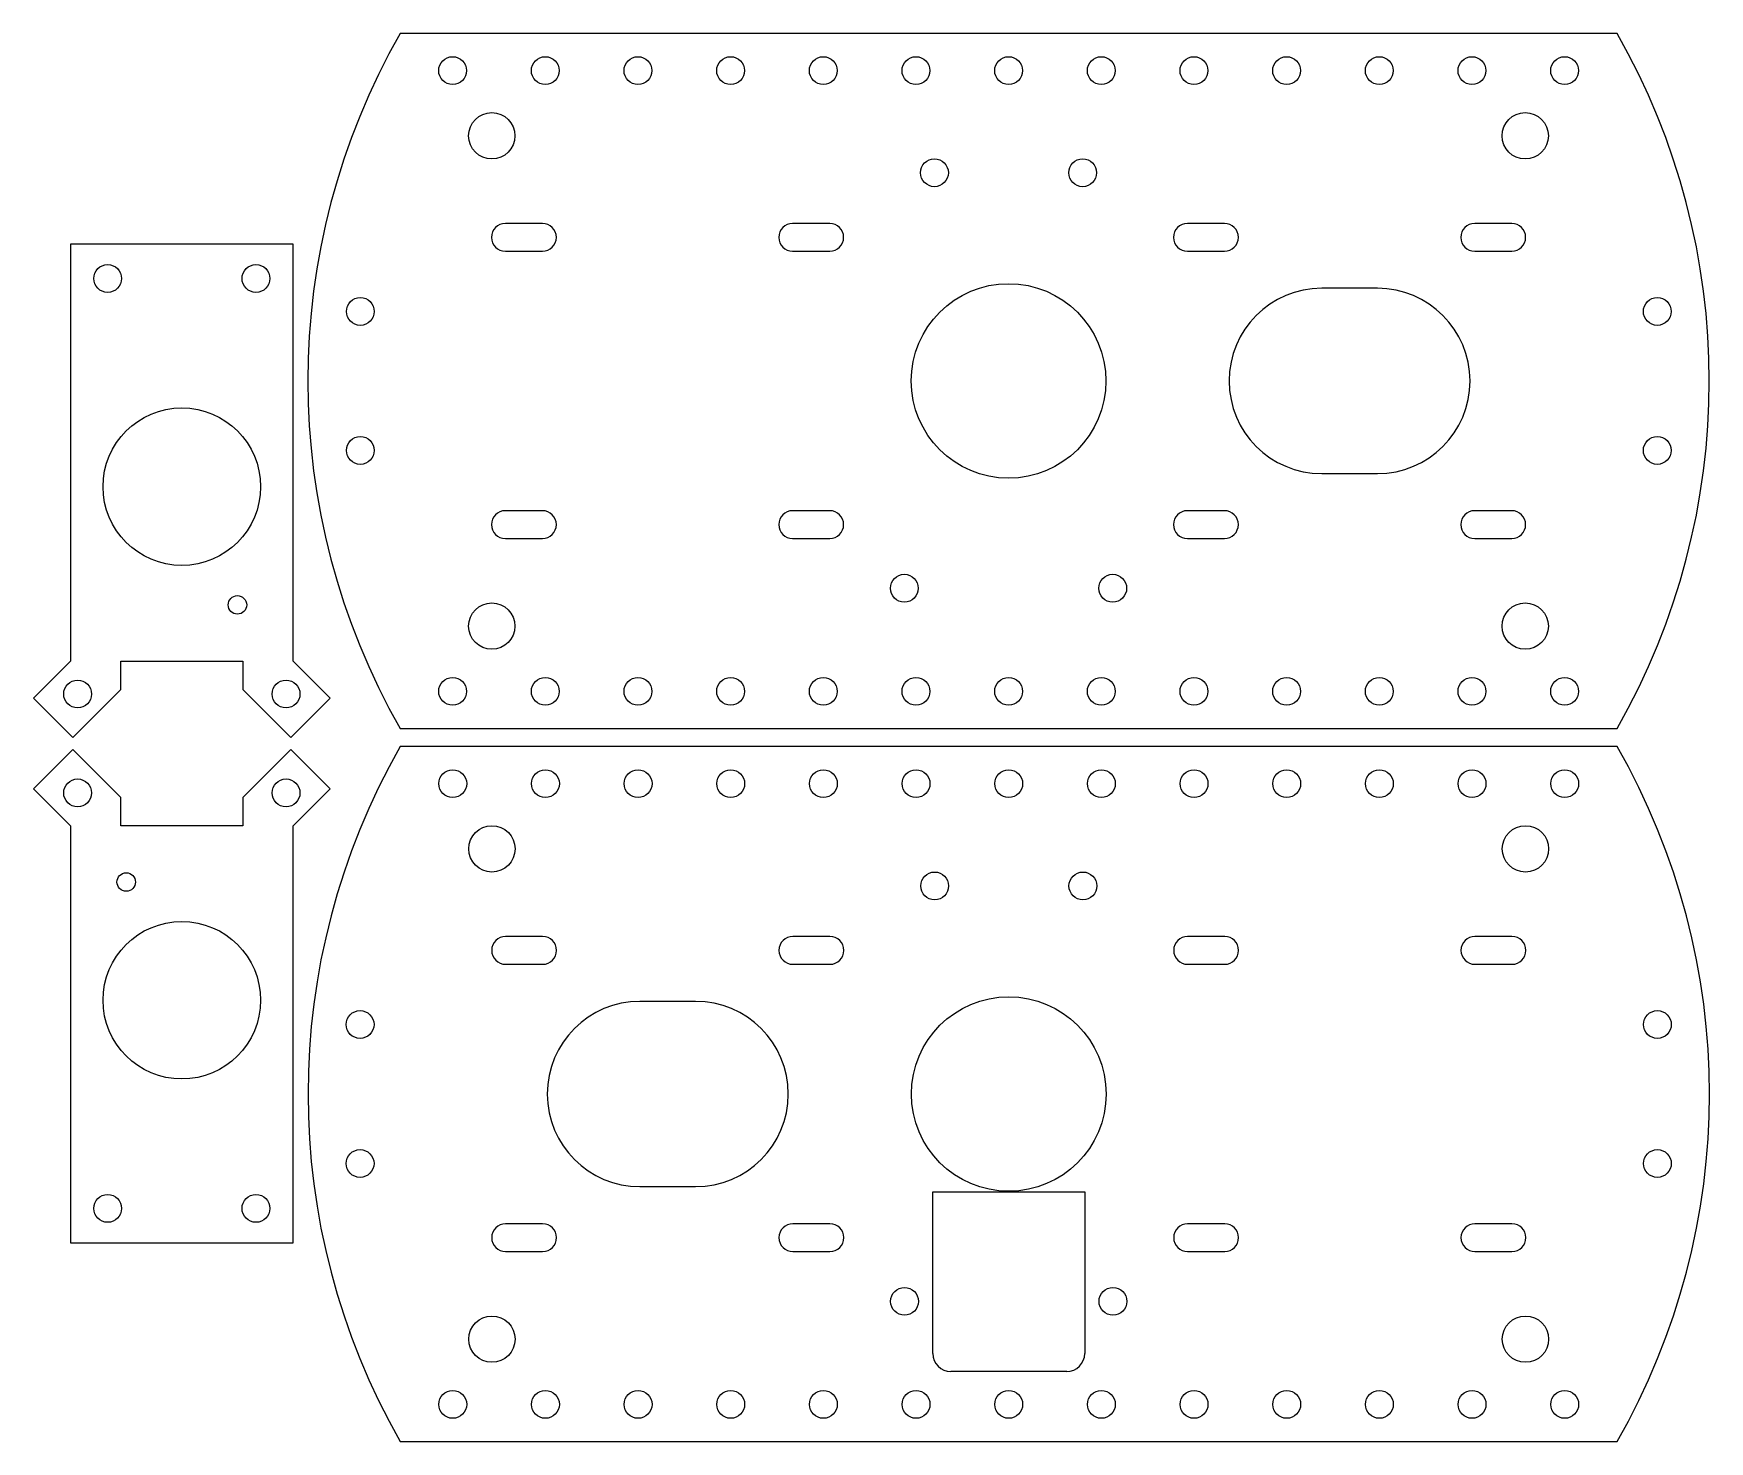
# Model space of a CAD drawing. Extents: x -298 to -117, y -114 to 37.
import ezdxf

# ---------------------------------------------------------------- set-up
doc = ezdxf.new("R2010")
doc.units = 0
doc.header["$MEASUREMENT"] = 0
for name, color, linetype in [('MOTORFRAMEBOTTOM$LASERCUT', 18, 'CONTINUOUS'), ('MOTORFRAMEPLATEUPPER$LASER', 18, 'CONTINUOUS'), ('MOTORFRAMETOP$LASERCUT', 18, 'CONTINUOUS')]:
    doc.layers.add(name, color=color, linetype=linetype)

msp = doc.modelspace()

# ---------------------------------------------------------------- linework, layer by layer
at = {"layer": 'MOTORFRAMEBOTTOM$LASERCUT'}
for p, q in [((-127.1, -39.46), (-258.44, -39.46)), ((-243.07, -59.96), (-247.07, -59.96)), ((-212.07, -59.96), (-216.07, -59.96)), ((-169.47, -59.96), (-173.47, -59.96)), ((-138.47, -59.96), (-142.47, -59.96)), ((-247.07, -62.96), (-243.07, -62.96)), ((-216.07, -62.96), (-212.07, -62.96)), ((-173.47, -62.96), (-169.47, -62.96)), ((-142.47, -62.96), (-138.47, -62.96)), ((-226.57, -66.96), (-232.57, -66.96)), ((-232.57, -86.96), (-226.57, -86.96)), ((-200.97, -87.52), (-184.57, -87.52)), ((-200.97, -101.87), (-200.97, -87.52)), ((-184.57, -87.52), (-184.57, -101.87)), ((-243.07, -90.96), (-247.07, -90.96)), ((-212.07, -90.96), (-216.07, -90.96)), ((-169.47, -90.96), (-173.47, -90.96)), ((-138.47, -90.96), (-142.47, -90.96)), ((-247.07, -93.96), (-243.07, -93.96)), ((-216.07, -93.96), (-212.07, -93.96)), ((-173.47, -93.96), (-169.47, -93.96)), ((-142.47, -93.96), (-138.47, -93.96)), ((-200.97, -104.97), (-200.97, -101.87)), ((-184.57, -101.87), (-184.57, -104.97)), ((-196.65, -106.92), (-199.02, -106.92)), ((-188.89, -106.92), (-196.65, -106.92)), ((-186.52, -106.92), (-188.89, -106.92)), ((-258.44, -114.46), (-127.1, -114.46))]:
    msp.add_line(p, q, dxfattribs=at)
for centre, radius in [((-252.77, -43.46), 1.5), ((-242.77, -43.46), 1.5), ((-232.77, -43.46), 1.5), ((-222.77, -43.46), 1.5), ((-212.77, -43.46), 1.5), ((-202.77, -43.46), 1.5), ((-192.77, -43.46), 1.5), ((-182.77, -43.46), 1.5), ((-172.77, -43.46), 1.5), ((-162.77, -43.46), 1.5), ((-152.77, -43.46), 1.5), ((-142.77, -43.46), 1.5), ((-132.77, -43.46), 1.5), ((-248.54, -50.5), 2.5), ((-137.01, -50.5), 2.5), ((-200.77, -54.5), 1.5), ((-184.77, -54.5), 1.5), ((-192.77, -76.96), 10.5), ((-262.77, -69.46), 1.5), ((-122.77, -69.46), 1.5), ((-262.77, -84.46), 1.5), ((-122.77, -84.46), 1.5), ((-204.02, -99.34), 1.5), ((-181.53, -99.34), 1.5), ((-248.54, -103.42), 2.5), ((-137.01, -103.42), 2.5), ((-252.77, -110.46), 1.5), ((-242.77, -110.46), 1.5), ((-232.77, -110.46), 1.5), ((-222.77, -110.46), 1.5), ((-212.77, -110.46), 1.5), ((-202.77, -110.46), 1.5), ((-192.77, -110.46), 1.5), ((-182.77, -110.46), 1.5), ((-172.77, -110.46), 1.5), ((-162.77, -110.46), 1.5), ((-152.77, -110.46), 1.5), ((-142.77, -110.46), 1.5), ((-132.77, -110.46), 1.5)]:
    msp.add_circle(centre, radius, dxfattribs=at)
for centre, radius, start, end in [((-192.77, -76.96), 75.62, 150.2718, 209.7282), ((-192.77, -76.96), 75.62, 330.2718, 29.7282), ((-247.07, -61.46), 1.5, 90, 270), ((-243.07, -61.46), 1.5, 270, 90), ((-216.07, -61.46), 1.5, 90, 270), ((-212.07, -61.46), 1.5, 270, 90), ((-173.47, -61.46), 1.5, 90, 270), ((-169.47, -61.46), 1.5, 270, 90), ((-142.47, -61.46), 1.5, 90, 270), ((-138.47, -61.46), 1.5, 270, 90), ((-232.57, -76.96), 10, 90, 270), ((-226.57, -76.96), 10, 270, 90), ((-247.07, -92.46), 1.5, 90, 270), ((-243.07, -92.46), 1.5, 270, 90), ((-216.07, -92.46), 1.5, 90, 270), ((-212.07, -92.46), 1.5, 270, 90), ((-173.47, -92.46), 1.5, 90, 270), ((-169.47, -92.46), 1.5, 270, 90), ((-142.47, -92.46), 1.5, 90, 270), ((-138.47, -92.46), 1.5, 270, 90), ((-199.02, -104.97), 1.95, 180.0012, 270.0012), ((-186.52, -104.97), 1.95, 269.9988, 359.9988)]:
    msp.add_arc(centre, radius, start, end, dxfattribs=at)
at = {"layer": 'MOTORFRAMEPLATEUPPER$LASER'}
for p, q in [((-294.01, -30.24), (-298.01, -34.24)), ((-288.59, -33.31), (-288.59, -30.24)), ((-288.59, -30.24), (-275.43, -30.24)), ((-275.43, -30.24), (-275.43, -33.31)), ((-266.01, -34.24), (-270.01, -30.24)), ((-298.01, -34.24), (-293.77, -38.48)), ((-293.77, -38.48), (-288.59, -33.31)), ((-275.43, -33.31), (-270.26, -38.48)), ((-270.26, -38.48), (-266.01, -34.24)), ((-293.77, -39.77), (-298.01, -44.01)), ((-288.59, -44.94), (-293.77, -39.77)), ((-270.26, -39.77), (-275.43, -44.94)), ((-266.01, -44.01), (-270.26, -39.77)), ((-298.01, -44.01), (-294.01, -48.01)), ((-288.59, -48.01), (-288.59, -44.94)), ((-275.43, -44.94), (-275.43, -48.01)), ((-270.01, -48.01), (-266.01, -44.01)), ((-275.43, -48.01), (-288.59, -48.01))]:
    msp.add_line(p, q, dxfattribs=at)
for points in [[(-270.01, -30.24), (-270.01, 14.76), (-294.01, 14.76), (-294.01, -30.24)], [(-294.01, -48.01), (-294.01, -93.01), (-270.01, -93.01), (-270.01, -48.01)]]:
    msp.add_lwpolyline(points, dxfattribs=at)
for centre, radius in [((-290.01, 11.06), 1.5), ((-274.01, 11.06), 1.5), ((-282.01, -11.41), 8.5), ((-276.01, -24.17), 1), ((-293.26, -33.79), 1.5), ((-270.76, -33.79), 1.5), ((-293.26, -44.46), 1.5), ((-270.76, -44.46), 1.5), ((-288.01, -54.08), 1), ((-282.01, -66.84), 8.5), ((-290.01, -89.31), 1.5), ((-274.01, -89.31), 1.5)]:
    msp.add_circle(centre, radius, dxfattribs=at)
at = {"layer": 'MOTORFRAMETOP$LASERCUT'}
for p, q in [((-127.12, 37.5), (-258.46, 37.5)), ((-243.09, 17), (-247.09, 17)), ((-212.09, 17), (-216.09, 17)), ((-169.49, 17), (-173.49, 17)), ((-138.49, 17), (-142.49, 17)), ((-247.09, 14), (-243.09, 14)), ((-216.09, 14), (-212.09, 14)), ((-173.49, 14), (-169.49, 14)), ((-142.49, 14), (-138.49, 14)), ((-152.99, 10), (-158.99, 10)), ((-158.99, -10), (-152.99, -10)), ((-243.09, -14), (-247.09, -14)), ((-212.09, -14), (-216.09, -14)), ((-169.49, -14), (-173.49, -14)), ((-138.49, -14), (-142.49, -14)), ((-247.09, -17), (-243.09, -17)), ((-216.09, -17), (-212.09, -17)), ((-173.49, -17), (-169.49, -17)), ((-142.49, -17), (-138.49, -17)), ((-258.46, -37.5), (-127.12, -37.5))]:
    msp.add_line(p, q, dxfattribs=at)
for centre, radius in [((-252.79, 33.5), 1.5), ((-242.79, 33.5), 1.5), ((-232.79, 33.5), 1.5), ((-222.79, 33.5), 1.5), ((-212.79, 33.5), 1.5), ((-202.79, 33.5), 1.5), ((-192.79, 33.5), 1.5), ((-182.79, 33.5), 1.5), ((-172.79, 33.5), 1.5), ((-162.79, 33.5), 1.5), ((-152.79, 33.5), 1.5), ((-142.79, 33.5), 1.5), ((-132.79, 33.5), 1.5), ((-248.56, 26.46), 2.5), ((-137.03, 26.46), 2.5), ((-200.79, 22.47), 1.5), ((-184.79, 22.47), 1.5), ((-192.79, 0), 10.5), ((-262.75, 7.5), 1.5), ((-122.79, 7.5), 1.5), ((-262.75, -7.5), 1.5), ((-122.79, -7.5), 1.5), ((-204.04, -22.37), 1.5), ((-181.55, -22.37), 1.5), ((-248.56, -26.46), 2.5), ((-137.03, -26.46), 2.5), ((-252.79, -33.5), 1.5), ((-242.79, -33.5), 1.5), ((-232.79, -33.5), 1.5), ((-222.79, -33.5), 1.5), ((-212.79, -33.5), 1.5), ((-202.79, -33.5), 1.5), ((-192.79, -33.5), 1.5), ((-182.79, -33.5), 1.5), ((-172.79, -33.5), 1.5), ((-162.79, -33.5), 1.5), ((-152.79, -33.5), 1.5), ((-142.79, -33.5), 1.5), ((-132.79, -33.5), 1.5)]:
    msp.add_circle(centre, radius, dxfattribs=at)
for centre, radius, start, end in [((-192.79, 0), 75.62, 150.2718, 209.7282), ((-192.79, 0), 75.62, 330.2718, 29.7282), ((-247.09, 15.5), 1.5, 90, 270), ((-243.09, 15.5), 1.5, 270, 90), ((-216.09, 15.5), 1.5, 90, 270), ((-212.09, 15.5), 1.5, 270, 90), ((-173.49, 15.5), 1.5, 90, 270), ((-169.49, 15.5), 1.5, 270, 90), ((-142.49, 15.5), 1.5, 90, 270), ((-138.49, 15.5), 1.5, 270, 90), ((-158.99, 0), 10, 90, 270), ((-152.99, 0), 10, 270, 90), ((-247.09, -15.5), 1.5, 90, 270), ((-243.09, -15.5), 1.5, 270, 90), ((-216.09, -15.5), 1.5, 90, 270), ((-212.09, -15.5), 1.5, 270, 90), ((-173.49, -15.5), 1.5, 90, 270), ((-169.49, -15.5), 1.5, 270, 90), ((-142.49, -15.5), 1.5, 90, 270), ((-138.49, -15.5), 1.5, 270, 90)]:
    msp.add_arc(centre, radius, start, end, dxfattribs=at)

doc.saveas('drawing.dxf')
